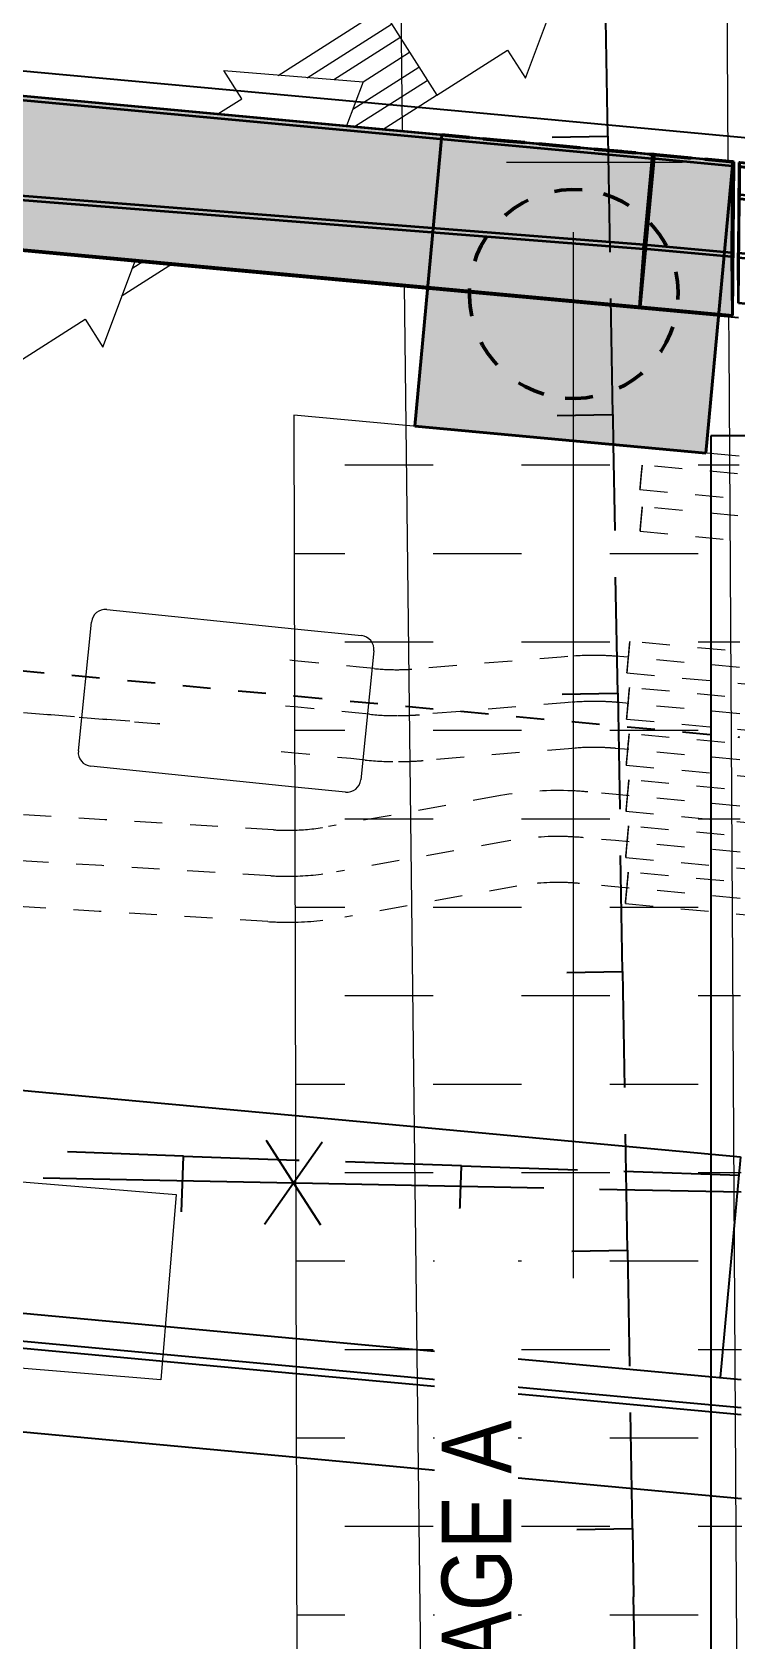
# Model space of a CAD drawing. Header units: metres. Extents: x 1 to 98, y 2 to 1697.
# Drawn here: x 14.13 to 16.65, y 1685.99 to 1691.76 of the extents above; entities that cross this region are included whole.
import ezdxf

# ---------------------------------------------------------------- set-up
doc = ezdxf.new("R2010")
doc.units = ezdxf.units.M
for name, pattern in [('Dashed', [0.0075, 0.005, -0.0025]), ('DASHED2', [9.525, 6.35, -3.175]), ('IMPORT-LNMK-LinePath', [0.008, 0.001, -0.007]), ('JacobsDash', [0.0045, 0.003, -0.0015])]:
    doc.linetypes.add(name, pattern=pattern)
doc.layers.get('Defpoints').update_dxf_attribs({"color": 41})
for name, color, linetype, lineweight in [('D-BDGE', 7, 'Continuous', 13), ('D-BDGE-FNDN-PILE-CAP', 7, 'Continuous', 50), ('D-BDGE-FNDN-PILE-CONC', 7, 'Continuous', 50), ('D-BDGE-GEN-MOD', 7, 'Continuous', 35), ('D-BDGE-LINE', 7, 'Continuous', 9), ('D-ENHA-TEXT-DIMS', 7, 'Continuous', 9)]:
    doc.layers.add(name, color=color, linetype=linetype, lineweight=lineweight)
doc.layers.add('D-BDGE-Conduits', color=1, linetype='Continuous', lineweight=9, true_color=0xff0000)
doc.styles.add('Arial Narrow_3', font='ARIALN.TTF', dxfattribs={"height": 0.25})
doc.dimstyles.new('Dimension_Standard_O__mm__1', dxfattribs={"dimscale": 0.3048, "dimtxt": 0.255858, "dimasz": 0.82021, "dimexe": 0.787402, "dimexo": 0.492126, "dimgap": 0.492126, "dimtad": 1, "dimdec": 0, "dimlfac": 1000, "dimzin": 0, "dimdsep": 46, "dimtxsty": 'Arial Narrow_3', "dimsah": 1, "dimcen": 0.09, "dimaunit": 1, "dimadec": 4, "dimazin": 0, "dimtfac": 1, "dimtdec": 4, "dimtix": 1, "dimtmove": 2, "dimatfit": 3, "dimfxl": 1, "dimtvp": 1, "dimtfill": 1, "dimtolj": 1, "dimtzin": 0, "dimlwd": 18, "dimlwe": 18, "dimarcsym": 2})

# ---------------------------------------------------------------- blocks, each defined once
blk = doc.blocks.new('T2DPAA-T2D-PWA-SU-M2D-000003_250_dwg-40806560-DRG-2871021 - GENERAL ARRANGEMENT PLAN')
at = {"color": 41, "lineweight": 25, "true_color": 0xffd0a3}
for p, q in [((20.33, 1599.1197), (20.2884, 1599.5343)), ((20.4298, 1598.1248), (20.3882, 1598.5393)), ((20.4405, 1598.0175), (20.4713, 1597.7102)), ((20.5295, 1597.1298), (20.488, 1597.5444)), ((20.6293, 1596.1348), (20.5878, 1596.5494)), ((20.7291, 1595.1399), (20.6876, 1595.5545)), ((21.1087, 1595.4395), (20.6926, 1595.4199)), ((19.1111, 1595.3453), (18.6949, 1595.3256)), ((19.5144, 1595.3643), (19.5273, 1595.3649)), ((20.1099, 1595.3924), (19.6937, 1595.3727)), ((20.8289, 1594.1449), (20.7874, 1594.5595)), ((20.9016, 1593.4204), (20.8534, 1593.9014))]:
    blk.add_line(p, q, dxfattribs=at)
at = {"color": 21, "lineweight": 25, "true_color": 0xdea3a3}
for p, q in [((20.611, 1595.3499), (21.1186, 1595.3815)), ((19.4219, 1595.1256), (19.5203, 1595.2945)), ((19.5213, 1595.2821), (20.4114, 1595.3375)), ((19.623, 1595.1381), (19.5224, 1595.27))]:
    blk.add_line(p, q, dxfattribs=at)
at = {"color": 41, "lineweight": 25, "true_color": 0xffd0a3, "flags": 128}
for points in [[(20.131, 1599.0998), (20.3284, 1599.1196), (20.33, 1599.1197), (20.3715, 1598.7051)], [(20.2308, 1598.1048), (20.4282, 1598.1246), (20.4298, 1598.1248), (20.4405, 1598.0175)], [(20.3305, 1597.1098), (20.528, 1597.1296), (20.5295, 1597.1298), (20.5711, 1596.7152)], [(20.4303, 1596.1149), (20.6278, 1596.1347), (20.6293, 1596.1348), (20.6709, 1595.7203)], [(20.1193, 1595.1926), (20.11, 1595.3908), (20.1099, 1595.3924), (20.5261, 1595.412)], [(19.1205, 1595.1455), (19.1111, 1595.3437), (19.1111, 1595.3453), (19.5144, 1595.3643)], [(20.5301, 1595.1199), (20.7276, 1595.1397), (20.7291, 1595.1399), (20.7707, 1594.7253)], [(20.6299, 1594.125), (20.8274, 1594.1448), (20.8289, 1594.1449), (20.8534, 1593.9014)]]:
    blk.add_lwpolyline(points, dxfattribs=at)
at = {"color": 21, "lineweight": 25, "true_color": 0xdea3a3, "flags": 128}
for points in [[(19.5224, 1595.27), (19.4057, 1595.4228), (19.4032, 1595.425)], [(19.5203, 1595.2945), (19.6022, 1595.435), (19.6044, 1595.4375)], [(18.6149, 1595.2256), (19.5131, 1595.2816), (19.5213, 1595.2821)]]:
    blk.add_lwpolyline(points, dxfattribs=at)
blk = doc.blocks.new('T2DPAA-T2D-PWA-SU-M2D-000001_ExistingUtilities_rvt-1-DRG-2871021 - GENERAL ARRANGEMENT PLAN')
at = {"color": 254, "lineweight": 25, "true_color": 0xd0d0d0, "rotation": 355.285451560958}
blk.add_blockref('T2DPAA-T2D-PWA-SU-M2D-000003_250_dwg-40806560-DRG-2871021 - GENERAL ARRANGEMENT PLAN', (424.0329, 99.3486), dxfattribs=at)
blk = doc.blocks.new('T2DPAA-T2D-C3S-RW-M2D-100010_dwg-40802999-DRG-2871021 - GENERAL ARRANGEMENT PLAN')
at = {"color": 9, "linetype": 'IMPORT-LNMK-LinePath', "lineweight": 25, "true_color": 0xc3c3c3}
blk.add_line((249.912, -100.107), (251.5178, -100.123), dxfattribs=at)
at = {"color": 9, "lineweight": 25, "true_color": 0xc3c3c3}
for p, q in [((250.0395, -101.6083), (251.6452, -101.6244)), ((251.6452, -101.6244), (251.6373, -102.4203))]:
    blk.add_line(p, q, dxfattribs=at)
at = {"color": 9, "lineweight": 25, "true_color": 0xc3c3c3, "flags": 128}
for points in [[(246.5073, -97.9238), (247.9231, -97.942), (248.8079, -97.9508), (250.3131, -97.9659), (252.0043, -97.9828)], [(242.9851, -98.5376), (243.6546, -98.5443), (244.5066, -98.5528), (247.0065, -98.5778), (247.1065, -98.5788), (247.7697, -98.5854), (248.5182, -98.5929), (249.5063, -98.6028), (251.3905, -98.6217)], [(243.2328, -101.5402), (243.6246, -101.5441), (244.4766, -101.5526), (246.9764, -101.5777), (247.0764, -101.5787), (247.7397, -101.5853), (248.4882, -101.5928), (249.4763, -101.6027), (250.0395, -101.6083)], [(243.4774, -102.3387), (243.4864, -102.3388), (243.6166, -102.3401), (245.9863, -102.3638), (247.7317, -102.3813), (248.4862, -102.3888), (250.1072, -102.405)], [(243.4764, -102.4387), (243.4854, -102.4388), (243.6156, -102.4401), (245.9853, -102.4638), (247.7307, -102.4812), (248.4852, -102.4888), (250.1157, -102.5051)], [(250.1072, -102.405), (250.986, -102.4138), (251.7128, -102.4211)], [(243.3088, -102.462), (243.3787, -102.4627), (243.4761, -102.4637), (243.4852, -102.4638), (243.6154, -102.4651), (245.985, -102.4888), (247.7305, -102.5062), (248.4849, -102.5138), (250.1178, -102.5301)], [(250.1157, -102.5051), (250.985, -102.5138), (251.7213, -102.5212)], [(250.1178, -102.5301), (250.9848, -102.5388), (251.7234, -102.5462)], [(243.3335, -102.7622), (243.4822, -102.7637), (243.6124, -102.765), (245.982, -102.7888), (247.7275, -102.8062), (248.4819, -102.8138), (250.1433, -102.8304)], [(250.1433, -102.8304), (250.9818, -102.8388), (251.7489, -102.8465)]]:
    blk.add_lwpolyline(points, dxfattribs=at)
at = {"color": 9, "linetype": 'IMPORT-LNMK-LinePath', "lineweight": 25, "true_color": 0xc3c3c3, "flags": 128}
blk.add_lwpolyline([(243.1089, -100.0389), (243.6396, -100.0442), (244.4916, -100.0527), (246.9914, -100.0777), (247.0914, -100.0787), (247.7547, -100.0854), (248.5032, -100.0929), (249.4913, -100.1027), (249.912, -100.107)], dxfattribs=at)
blk = doc.blocks.new('T2DPAA-T2D-PWC-RW-M2D-100010_RoadDesign_rvt-1-DRG-2871021 - GENERAL ARRANGEMENT PLAN')
at = {"color": 9, "lineweight": 25, "true_color": 0xc3c3c3, "rotation": 355.285451560958}
blk.add_blockref('T2DPAA-T2D-C3S-RW-M2D-100010_dwg-40802999-DRG-2871021 - GENERAL ARRANGEMENT PLAN', (333.7642, 1809.6861), dxfattribs=at)
blk = doc.blocks.new('T2DPAA-T2D-PWA-SU-M2D-000002_dwg-40815123-DRG-2871021 - GENERAL ARRANGEMENT PLAN')
at = {"color": 254, "lineweight": 18, "true_color": 0xe1e1e1}
blk.add_line((30.7764, 1577.7968), (30.8237, 1577.2952), dxfattribs=at)
at = {"color": 254, "lineweight": 18, "true_color": 0xe1e1e1, "flags": 128}
for points in [[(31.8998, 1578.3356), (31.7536, 1579.9915), (31.7202, 1580.3557), (31.6917, 1580.5451), (31.5213, 1581.7089)], [(30.4154, 1581.6177), (30.6717, 1578.9049), (30.7244, 1578.3474)], [(31.9928, 1577.2835), (31.9581, 1577.6755), (31.9484, 1577.7851)], [(30.8237, 1577.2952), (30.9758, 1575.6858), (31.2799, 1572.4667), (31.584, 1569.2476)], [(32.6432, 1570.0223), (32.5306, 1571.1982), (31.9928, 1577.2835)]]:
    blk.add_lwpolyline(points, dxfattribs=at)
blk.add_lwpolyline([(28.2281, 1573.8087), (28.2281, 1574.4753), (29.4281, 1574.4753), (29.4281, 1575.8087), (29.0281, 1575.8087), (29.0281, 1574.4753), (30.2281, 1574.4753), (30.2281, 1573.8087)], close=True, dxfattribs=at)
blk = doc.blocks.new('T2DPAA-T2D-PWA-SU-M2D-000100_Survey_rvt-1-DRG-2871021 - GENERAL ARRANGEMENT PLAN')
at = {"color": 254, "lineweight": 18, "true_color": 0xe1e1e1, "rotation": 355.285451560958}
blk.add_blockref('T2DPAA-T2D-PWA-SU-M2D-000002_dwg-40815123-DRG-2871021 - GENERAL ARRANGEMENT PLAN', (414.6424, 120.9232), dxfattribs=at)
blk = doc.blocks.new('T2DPAA-T2D-C3S-SD-M2D-100010_250_dwg-40816791-DRG-2871021 - GENERAL ARRANGEMENT PLAN')
at = {"lineweight": 18}
for p, q in [((271.0442, -101.2619), (271.3971, -100.9942)), ((271.1496, -101.2613), (271.4353, -101.0446)), ((271.2452, -101.2594), (271.4693, -101.0895)), ((271.3217, -101.3602), (271.5458, -101.1903)), ((271.3507, -101.2588), (271.3047, -101.4216)), ((271.3336, -101.4218), (271.5798, -101.2351)), ((271.4369, -101.4229), (271.618, -101.2855)), ((270.548, -102.0971), (270.7212, -101.9657)), ((270.577, -101.9957), (270.6179, -101.9647))]:
    blk.add_line(p, q, dxfattribs=at)
at = {"lineweight": 18, "flags": 128}
for points in [[(272.2246, -100.596), (272.0678, -100.7149), (271.5658, -100.7163), (271.638, -100.8115), (271.3971, -100.9942), (271.6181, -101.2855), (271.8589, -101.1028), (271.9312, -101.198), (272.0678, -100.7149)], [(270.8398, -101.4169), (270.9209, -101.3554), (270.8487, -101.2602), (271.3507, -101.2588), (271.5075, -101.1399)], [(270.1241, -101.9598), (269.963, -102.082), (270.1839, -102.3733), (270.4248, -102.1906), (270.497, -102.2858), (270.5879, -101.9644)]]:
    blk.add_lwpolyline(points, dxfattribs=at)
blk = doc.blocks.new('T2DPAA-T2D-PWC-SD-M2D-100001_ProposedDrainage_rvt-1-DRG-2871021 - GENERAL ARRANGEMENT PLAN')
at = {"lineweight": 18, "rotation": 355.285451560958}
blk.add_blockref('T2DPAA-T2D-C3S-SD-M2D-100010_250_dwg-40816791-DRG-2871021 - GENERAL ARRANGEMENT PLAN', (312.739, 1814.8009), dxfattribs=at)
blk = doc.blocks.new('T2DPAA-T2D-C3S-TT-XRF-100101_dwg-40804724-DRG-2871021 - GENERAL ARRANGEMENT PLAN')
at = {"color": 191, "lineweight": 18, "true_color": 0xbf7fff}
for p, q in [((245.7707, -95.1854), (246.4485, -95.1985)), ((246.4485, -95.1985), (246.6905, -95.2032)), ((245.7107, -95.6993), (245.7197, -95.2344)), ((246.7395, -95.2542), (246.7305, -95.7191)), ((246.4966, -95.7646), (245.7597, -95.7503)), ((246.6795, -95.7681), (246.4966, -95.7646))]:
    blk.add_line(p, q, dxfattribs=at)
at = {"color": 191, "linetype": 'Dashed', "lineweight": 18, "true_color": 0xbf7fff}
for p, q in [((248.0681, -95.3709), (247.6348, -95.3666)), ((248.0821, -95.536), (247.6332, -95.5316)), ((247.236, -95.7347), (246.6287, -95.8964)), ((247.2785, -95.8942), (246.6711, -96.0558)), ((247.3209, -96.0536), (246.7135, -96.2153))]:
    blk.add_line(p, q, dxfattribs=at)
at = {"color": 191, "linetype": 'Dashed', "lineweight": 18, "true_color": 0xbf7fff, "flags": 128}
for points in [[(247.4352, -95.2171), (247.4116, -95.221), (246.8945, -95.3064), (246.8803, -95.3086)], [(248.0541, -95.2058), (247.6364, -95.2016), (247.6068, -95.2017)], [(246.4582, -95.313), (246.4418, -95.3127), (246.4418, -95.3127)], [(246.7456, -95.3174), (246.6933, -95.3166), (246.4582, -95.313)], [(247.4621, -95.3799), (247.4384, -95.3838), (246.9214, -95.4692)], [(246.4722, -95.4782), (246.4392, -95.4777), (246.4392, -95.4777)], [(246.7431, -95.4824), (246.6907, -95.4816), (246.4722, -95.4782)], [(247.4889, -95.5427), (247.4653, -95.5466), (246.9483, -95.632)], [(246.4863, -95.6435), (246.4367, -95.6427), (246.4367, -95.6427)], [(246.7406, -95.6474), (246.6882, -95.6466), (246.4863, -95.6435)], [(248.0961, -95.7011), (247.7458, -95.6976), (247.6623, -95.6967), (247.5472, -95.6956)], [(248.1102, -95.8662), (247.7442, -95.8626), (247.6607, -95.8617), (247.5456, -95.8606)], [(246.4326, -95.9242), (245.8976, -95.9362), (245.8402, -95.9375), (245.8255, -95.9379), (245.5069, -95.945), (245.1354, -95.9533), (245.1354, -95.9533)], [(248.1242, -96.0314), (247.7426, -96.0276), (247.659, -96.0267), (247.544, -96.0256)], [(246.4363, -96.0892), (245.9013, -96.1012), (245.8439, -96.1025), (245.8292, -96.1028), (245.5106, -96.11), (245.1391, -96.1183), (245.1391, -96.1183)], [(246.44, -96.2542), (245.905, -96.2662), (245.8476, -96.2674), (245.8329, -96.2678), (245.5143, -96.2749), (245.1428, -96.2833), (245.1428, -96.2833)]]:
    blk.add_lwpolyline(points, dxfattribs=at)
blk.add_lwpolyline([(244.7035, -95.5794), (245.9951, -95.5781)], close=True, dxfattribs=at)
at = {"color": 191, "lineweight": 18, "true_color": 0xbf7fff}
for centre, start, end in [((245.7697, -95.2354), 88.88806, 178.88806), ((246.6895, -95.2532), 358.88806, 88.88806), ((245.7607, -95.7003), 178.88806, 268.88806), ((246.6805, -95.7181), 268.88806, 358.88806)]:
    blk.add_arc(centre, 0.05, start, end, dxfattribs=at)
at = {"color": 191, "linetype": 'Dashed', "lineweight": 18, "true_color": 0xbf7fff}
for centre, radius, start, end in [((247.6249, -96.3666), 1.165, 93.48156, 99.37317), ((247.6249, -96.3666), 1.165, 90.89168, 93.48156), ((246.7585, -94.4825), 0.835, 269.11603, 275.00267), ((246.7585, -94.4825), 0.835, 275.00267, 278.38613), ((247.6249, -96.3666), 1, 93.48156, 99.37317), ((247.6249, -96.3666), 1, 90.89168, 93.48156), ((247.6249, -96.3666), 1, 89.43553, 90.89168), ((246.7585, -94.4825), 1, 269.11603, 275.00267), ((246.7585, -94.4825), 1, 275.00267, 278.38613), ((246.7585, -94.4825), 1, 278.38613, 279.37317), ((247.6249, -96.3666), 0.835, 93.48156, 99.37317), ((247.6249, -96.3666), 0.835, 90.89168, 93.48156), ((247.6249, -96.3666), 0.835, 89.43553, 90.89168), ((246.7585, -94.4825), 1.165, 269.11603, 275.00267), ((246.7585, -94.4825), 1.165, 275.00267, 278.38613), ((246.7585, -94.4825), 1.165, 278.38613, 279.37317), ((247.5356, -96.8605), 1.165, 92.99229, 104.90216), ((247.5356, -96.8605), 1.165, 89.42982, 92.99229), ((246.4139, -95.0894), 0.835, 276.58609, 284.90216), ((247.5356, -96.8605), 1, 92.99229, 104.90216), ((247.5356, -96.8605), 1, 89.42982, 92.99229), ((246.4139, -95.0894), 0.835, 271.28496, 275.52811), ((246.4139, -95.0894), 0.835, 275.52811, 276.58609), ((247.5356, -96.8605), 0.835, 92.99229, 104.90216), ((247.5356, -96.8605), 0.835, 89.42982, 92.99229), ((246.4139, -95.0894), 1, 271.28496, 275.52811), ((246.4139, -95.0894), 1, 275.52811, 276.30017), ((246.4139, -95.0894), 1, 276.30017, 284.90216), ((246.4139, -95.0894), 1.165, 271.28496, 275.52811), ((246.4139, -95.0894), 1.165, 275.52811, 276.09524), ((246.4139, -95.0894), 1.165, 276.09524, 284.90216)]:
    blk.add_arc(centre, radius, start, end, dxfattribs=at)
blk = doc.blocks.new('T2DPAA-T2D-PWC-TT-M2D-100010_ProposedITS_rvt-1-DRG-2871021 - GENERAL ARRANGEMENT PLAN')
at = {"color": 191, "lineweight": 18, "true_color": 0xbf7fff, "rotation": 355.285451560958}
blk.add_blockref('T2DPAA-T2D-C3S-TT-XRF-100101_dwg-40804724-DRG-2871021 - GENERAL ARRANGEMENT PLAN', (336.812, 1804.7506), dxfattribs=at)
blk = doc.blocks.new('08_ADC_Barrier_Precast_T2D_MBP-02-B - MBP-02-B-7218689-DRG-2871021 - GENERAL ARRANGEMENT PLAN')
at = {"layer": 'D-BDGE-GEN-MOD'}
for p, q in [((-2.3065, 0.55), (-2.3109, 0.55)), ((-2.3109, 0.55), (2.2458, 0.55)), ((-2.3109, 0.55), (-2.3097, 0.535)), ((-2.3097, 0.535), (-2.2834, 0.2261)), ((2.2458, 0.535), (-2.3097, 0.535)), ((-2.3052, 0.535), (-2.3065, 0.55)), ((2.2502, 0.55), (-2.3065, 0.55)), ((-2.2967, 0.435), (-2.3052, 0.535)), ((-2.3052, 0.535), (2.2502, 0.535)), ((2.2458, 0.55), (2.2502, 0.55)), ((2.2458, 0.535), (2.2458, 0.55)), ((2.2458, 0.2261), (2.2458, 0.535)), ((2.2502, 0.55), (2.2502, 0.535)), ((2.2502, 0.535), (2.2502, 0.435)), ((-2.2955, 0.42), (-2.2967, 0.435)), ((2.2502, 0.435), (-2.2967, 0.435)), ((-2.2962, 0.42), (-2.2955, 0.42)), ((-2.2649, 0.047), (-2.2962, 0.42)), ((2.2495, 0.42), (-2.2962, 0.42)), ((-2.2955, 0.42), (2.2502, 0.42)), ((2.2495, 0.42), (2.2491, 0.047)), ((2.2502, 0.42), (2.2495, 0.42)), ((2.2502, 0.435), (2.2502, 0.42)), ((-2.2834, 0.2261), (2.2458, 0.2261)), ((-2.2819, 0.209), (-2.2834, 0.2261)), ((-2.2649, 0.047), (-2.2819, 0.209)), ((2.2459, 0.209), (-2.2819, 0.209)), ((2.2458, 0.2261), (2.2459, 0.209)), ((2.2459, 0.209), (2.2491, 0.047)), ((2.2491, 0.047), (-2.2649, 0.047))]:
    blk.add_line(p, q, dxfattribs=at)
blk = doc.blocks.new('DIMBLOCK2-DRG-2871021 - GENERAL ARRANGEMENT PLAN')
at = {"layer": 'D-ENHA-TEXT-DIMS', "color": 0, "lineweight": 18, "transparency": 16777216}
for p, q in [((16.4628, 1691.2924), (15.8304, 1691.2924)), ((16.0704, 1691.0424), (16.0704, 1687.2874)), ((16.0704, 1678.1731), (16.0704, 1683.3728)), ((16.4964, 1677.9231), (15.8304, 1677.9231))]:
    blk.add_line(p, q, dxfattribs=at)
at = {"layer": 'D-ENHA-TEXT-DIMS', "color": 0, "transparency": 16777216}
for points in [[(16.0287, 1691.0424), (16.1121, 1691.0424), (16.0704, 1691.2924)], [(16.0287, 1678.1731), (16.1121, 1678.1731), (16.0704, 1677.9231)]]:
    blk.add_solid(points, dxfattribs=at)
at = {"layer": 'Defpoints', "color": 0, "transparency": 16777216}
for p in [(16.0704, 1691.2924), (16.6128, 1691.2924), (16.6464, 1677.9231)]:
    blk.add_point(p, dxfattribs=at)
at = {"layer": 'D-ENHA-TEXT-DIMS', "color": 0, "lineweight": 18, "transparency": 16777216, "insert": (15.5973, 1683.1492), "char_height": 0.25, "width": 4.361765, "attachment_point": 1, "rotation": 90, "line_spacing_factor": 0.974696, "style": 'Arial Narrow_3', "bg_fill": 3, "box_fill_scale": 1.1, "bg_fill_color": 256, "bg_fill_true_color": 13158600, "bg_fill_transparency": 0}
blk.add_mtext('\\A1;CONSTRUCTION STAGE A', dxfattribs=at)

msp = doc.modelspace()

# ---------------------------------------------------------------- hatches: boundary and pattern name
at = {"layer": 'D-BDGE-FNDN-PILE-CAP', "lineweight": 5, "true_color": 0xc0c0c0}
msp.add_hatch(color=9, dxfattribs=at).paths.add_polyline_path([(16.5463, 1690.2486), (16.5925, 1690.7475), (15.547, 1690.8443), (15.5008, 1690.3453), (16.4663, 1690.256)])
at = {"layer": 'D-BDGE-GEN-MOD', "lineweight": 5, "true_color": 0xc0c0c0}
for points in [[(16.3249, 1690.998), (16.3534, 1691.3069), (11.8479, 1691.7239), (11.8135, 1691.3518), (16.3239, 1690.9981)], [(16.3534, 1691.3069), (16.3549, 1691.3218), (11.8494, 1691.7388), (11.8479, 1691.7239), (15.9556, 1691.3437)], [(16.3086, 1690.7738), (16.3076, 1690.7739), (16.3225, 1690.9826), (11.8121, 1691.3362), (11.8018, 1691.1909), (15.9556, 1690.8064)], [(16.3235, 1690.9825), (16.3249, 1690.998), (11.8135, 1691.3518), (11.8121, 1691.3362), (15.9556, 1691.0114)], [(16.6407, 1691.2803), (16.6409, 1691.2954), (16.3549, 1691.3218), (16.3534, 1691.3069), (16.4663, 1691.2965)], [(16.6384, 1690.969), (16.6407, 1691.2803), (16.3534, 1691.3065), (16.3249, 1690.998), (16.4663, 1690.9849)], [(16.6437, 1690.7427), (16.6479, 1691.2947), (16.6409, 1691.2954), (16.6407, 1691.2803), (16.6384, 1690.9488), (16.6412, 1690.743)], [(16.6384, 1690.9534), (16.6384, 1690.969), (16.3249, 1690.998), (16.3239, 1690.9825), (16.4663, 1690.9693)]]:
    msp.add_hatch(color=9, dxfattribs=at).paths.add_polyline_path(points)
h = msp.add_hatch(color=9, dxfattribs=at)
h.paths.add_polyline_path([(16.3235, 1690.9825), (16.3086, 1690.7738), (16.3235, 1690.7724), (16.3235, 1690.9825)])
h.paths.add_polyline_path([(16.6412, 1690.743), (16.6384, 1690.9534), (16.3235, 1690.9825), (16.3239, 1690.7724), (16.6407, 1690.743)])
at = {"layer": 'D-BDGE-LINE'}
h = msp.add_hatch(dxfattribs=at)
h.set_pattern_fill('FP_4', color=256, style=0, pattern_type=2)
h.set_pattern_definition([(0, (-1228.7157, -1313.344), (0.3175, 0.3175), [0.3175, -0.3175])])
h.paths.add_polyline_path([(26.8219, 1655.4078), (27.7017, 1655.41), (27.6991, 1656.46), (27.4695, 1657.5303), (26.5056, 1657.529), (26.5025, 1659.7299), (27.3592, 1659.7311), (27.2662, 1690.444), (25.6662, 1690.444), (25.7691, 1656.4552), (26.8193, 1656.4578), (26.8202, 1656.098)])
h.paths.add_polyline_path([(15.1516, 1655.5308), (16.7516, 1655.5344), (16.6669, 1690.2374), (15.0665, 1690.3855), (15.134, 1662.7518)])

# ---------------------------------------------------------------- linework, layer by layer
at = {"layer": 'D-BDGE', "lineweight": 40}
for p, q in [((15.5976, 1691.3909), (15.5008, 1690.3453)), ((15.5008, 1690.3453), (15.5976, 1691.3909)), ((16.5463, 1690.2486), (16.6431, 1691.2941)), ((16.6431, 1691.2941), (16.5463, 1690.2486)), ((15.5008, 1690.3453), (16.5463, 1690.2486)), ((16.5463, 1690.2486), (15.5008, 1690.3453))]:
    msp.add_line(p, q, dxfattribs=at)
at = {"layer": 'D-BDGE', "lineweight": 18}
for p, q in [((16.6669, 1690.2374), (15.0665, 1690.3855)), ((15.0665, 1690.3855), (15.1516, 1655.5308))]:
    msp.add_line(p, q, dxfattribs=at)
at = {"layer": 'D-BDGE', "color": 150, "linetype": 'DASHED2', "lineweight": 25, "true_color": 0x2492ff}
for p, q in [((16.5643, 1690.3109), (16.5643, 1690.2469)), ((20.7089, 1690.3109), (16.5643, 1690.3109)), ((16.5643, 1690.2469), (16.5643, 1655.534))]:
    msp.add_line(p, q, dxfattribs=at)
at = {"layer": 'D-BDGE-Conduits', "color": 16, "linetype": 'JacobsDash', "true_color": 0x7f0000}
for p, q in [((26.2201, 1689.2894), (16.3178, 1690.2059)), ((16.3097, 1690.118), (26.212, 1689.2015)), ((26.2205, 1689.1394), (16.3182, 1690.0559)), ((16.3101, 1689.968), (26.2124, 1689.0515))]:
    msp.add_line(p, q, dxfattribs=at)
at = {"layer": 'D-BDGE-Conduits', "color": 32, "linetype": 'JacobsDash', "true_color": 0xcc6600}
for p, q in [((26.1756, 1688.6562), (16.2733, 1689.5727)), ((16.2629, 1689.4598), (26.1651, 1688.5432)), ((26.1745, 1688.4906), (16.2722, 1689.4071)), ((16.2618, 1689.2942), (26.1641, 1688.3776)), ((26.1735, 1688.325), (16.2712, 1689.2415)), ((16.2607, 1689.1285), (26.163, 1688.212)), ((26.1724, 1688.1594), (16.2701, 1689.0759)), ((16.2596, 1688.9629), (26.1619, 1688.0464)), ((26.1713, 1687.9938), (16.269, 1688.9103)), ((16.2586, 1688.7973), (26.1609, 1687.8808)), ((26.1702, 1687.8282), (16.268, 1688.7447)), ((16.2575, 1688.6317), (26.1598, 1687.7152))]:
    msp.add_line(p, q, dxfattribs=at)
at = {"layer": 'D-BDGE-Conduits', "color": 16, "linetype": 'JacobsDash', "true_color": 0x7f0000}
for centre, start_param, end_param in [((16.3138, 1690.162), 1.570796, 3.141593), ((16.3138, 1690.162), 3.141593, 4.712389), ((16.3138, 1690.162), 0, 1.570796), ((16.3138, 1690.162), 4.712389, 6.283185), ((16.3142, 1690.012), 0, 1.570796), ((16.3142, 1690.012), 4.712389, 6.283185), ((16.3142, 1690.012), 1.570796, 3.141593), ((16.3142, 1690.012), 3.141593, 4.712389)]:
    msp.add_ellipse(centre, major_axis=(0.0041, 0.044), ratio=0.003981, start_param=start_param, end_param=end_param, dxfattribs=at)
at = {"layer": 'D-BDGE-Conduits', "color": 32, "linetype": 'JacobsDash', "true_color": 0xcc6600}
for centre, start_param, end_param in [((16.2681, 1689.5162), 0, 1.570796), ((16.2681, 1689.5162), 4.712389, 6.283185), ((16.2681, 1689.5162), 1.570796, 3.141593), ((16.2681, 1689.5162), 3.141593, 4.712389), ((16.267, 1689.3506), 0, 1.570796), ((16.267, 1689.3506), 4.712389, 6.283185), ((16.267, 1689.3506), 1.570796, 3.141593), ((16.267, 1689.3506), 3.141593, 4.712389), ((16.2659, 1689.185), 0, 1.570796), ((16.2659, 1689.185), 4.712389, 6.283185), ((16.2659, 1689.185), 1.570796, 3.141593), ((16.2659, 1689.185), 3.141593, 4.712389), ((16.2649, 1689.0194), 0, 1.570796), ((16.2649, 1689.0194), 4.712389, 6.283185), ((16.2649, 1689.0194), 1.570796, 3.141593), ((16.2649, 1689.0194), 3.141593, 4.712389), ((16.2638, 1688.8538), 0, 1.570796), ((16.2638, 1688.8538), 4.712389, 6.283185), ((16.2638, 1688.8538), 1.570796, 3.141593), ((16.2638, 1688.8538), 3.141593, 4.712389), ((16.2627, 1688.6882), 0, 1.570796), ((16.2627, 1688.6882), 4.712389, 6.283185), ((16.2627, 1688.6882), 1.570796, 3.141593), ((16.2627, 1688.6882), 3.141593, 4.712389)]:
    msp.add_ellipse(centre, major_axis=(0.0052, 0.0565), ratio=0.003981, start_param=start_param, end_param=end_param, dxfattribs=at)
at = {"layer": 'D-BDGE-FNDN-PILE-CAP', "linetype": 'JacobsDash'}
for p, q in [((16.6431, 1691.2941), (15.5976, 1691.3909)), ((15.5976, 1691.3909), (16.6431, 1691.2941))]:
    msp.add_line(p, q, dxfattribs=at)
at = {"layer": 'D-BDGE-FNDN-PILE-CONC', "linetype": 'JacobsDash'}
for start, end in [(85.28545, 265.28545), (85.28545, 265.28545), (265.28545, 85.28545), (265.28545, 85.28545)]:
    msp.add_arc((16.0719, 1690.8197), 0.375, start, end, dxfattribs=at)
at = {"layer": 'D-BDGE-GEN-MOD'}
for p, q in [((11.8479, 1691.7239), (16.3534, 1691.3069)), ((11.8494, 1691.7388), (16.3549, 1691.3218)), ((11.8551, 1691.7383), (16.3618, 1691.3212)), ((11.8121, 1691.3362), (16.3235, 1690.9825)), ((11.8135, 1691.3518), (16.3249, 1690.998)), ((16.3102, 1690.7736), (16.3609, 1691.3213)), ((16.3618, 1691.3212), (16.3112, 1690.7735)), ((16.3539, 1691.3219), (16.3524, 1691.307)), ((16.3534, 1691.3069), (16.3549, 1691.3218)), ((16.3609, 1691.3213), (16.3539, 1691.3219)), ((16.3539, 1691.3219), (16.6409, 1691.2954)), ((16.3549, 1691.3218), (16.3618, 1691.3212)), ((16.3609, 1691.3213), (16.6479, 1691.2947)), ((16.3524, 1691.307), (16.3239, 1690.9981)), ((16.3249, 1690.998), (16.3534, 1691.3069)), ((16.3524, 1691.307), (16.6407, 1691.2803)), ((16.6407, 1691.2803), (16.6384, 1690.969)), ((16.6409, 1691.2954), (16.6407, 1691.2803)), ((16.6479, 1691.2947), (16.6409, 1691.2954)), ((16.6437, 1690.7427), (16.6479, 1691.2947)), ((11.8018, 1691.1909), (16.3086, 1690.7738)), ((16.3112, 1690.7735), (11.8044, 1691.1907)), ((16.3225, 1690.9826), (16.3076, 1690.7739)), ((16.3086, 1690.7738), (16.3235, 1690.9825)), ((16.3225, 1690.9826), (16.3239, 1690.9981)), ((16.6384, 1690.9534), (16.3225, 1690.9826)), ((16.3235, 1690.9825), (16.3249, 1690.998)), ((16.3239, 1690.9981), (16.6384, 1690.969)), ((16.6384, 1690.969), (16.6384, 1690.9534)), ((16.6384, 1690.9534), (16.6412, 1690.743)), ((16.3076, 1690.7739), (16.6412, 1690.743)), ((16.3076, 1690.7739), (16.3102, 1690.7736)), ((16.3112, 1690.7735), (16.3086, 1690.7738)), ((16.6437, 1690.7427), (16.3102, 1690.7736)), ((16.6412, 1690.743), (16.6437, 1690.7427))]:
    msp.add_line(p, q, dxfattribs=at)

# ---------------------------------------------------------------- block references
at = {"color": 254, "lineweight": 5, "true_color": 0xe1e1e1}
msp.add_blockref('T2DPAA-T2D-PWA-SU-M2D-000100_Survey_rvt-1-DRG-2871021 - GENERAL ARRANGEMENT PLAN', (-559.5337, 0), dxfattribs=at)
at = {"lineweight": 5}
for name in ['T2DPAA-T2D-PWC-RW-M2D-100010_RoadDesign_rvt-1-DRG-2871021 - GENERAL ARRANGEMENT PLAN', 'T2DPAA-T2D-PWA-SU-M2D-000001_ExistingUtilities_rvt-1-DRG-2871021 - GENERAL ARRANGEMENT PLAN', 'T2DPAA-T2D-PWC-SD-M2D-100001_ProposedDrainage_rvt-1-DRG-2871021 - GENERAL ARRANGEMENT PLAN']:
    msp.add_blockref(name, (-559.5337, 0), dxfattribs=at)
at = {"color": 191, "lineweight": 5, "true_color": 0xbf7fff}
msp.add_blockref('T2DPAA-T2D-PWC-TT-M2D-100010_ProposedITS_rvt-1-DRG-2871021 - GENERAL ARRANGEMENT PLAN', (-559.5337, 0), dxfattribs=at)
at = {"layer": 'D-BDGE-GEN-MOD', "rotation": 354.7120194786132}
msp.add_blockref('08_ADC_Barrier_Precast_T2D_MBP-02-B - MBP-02-B-7218689-DRG-2871021 - GENERAL ARRANGEMENT PLAN', (18.9152, 1690.5316), dxfattribs=at)

# ---------------------------------------------------------------- next in the draw order: dimensions: what is measured, and where the dimension line sits
at = {"layer": 'D-ENHA-TEXT-DIMS', "lineweight": 18}
dim = msp.add_linear_dim(base=(16.0704, 1691.2924), p1=(16.6464, 1677.9231), p2=(16.6128, 1691.2924), angle=90, text='CONSTRUCTION STAGE A', dimstyle='Dimension_Standard_O__mm__1', override={"dimpost": '<>', "dimfxl": 13.369379}, dxfattribs=at)
dim.commit()
dim.dimension.update_dxf_attribs({"geometry": 'DIMBLOCK2-DRG-2871021 - GENERAL ARRANGEMENT PLAN', "text_midpoint": (15.764, 1685.3301), "dimtype": 160, "text_rotation": 90})

doc.saveas('drawing.dxf')
